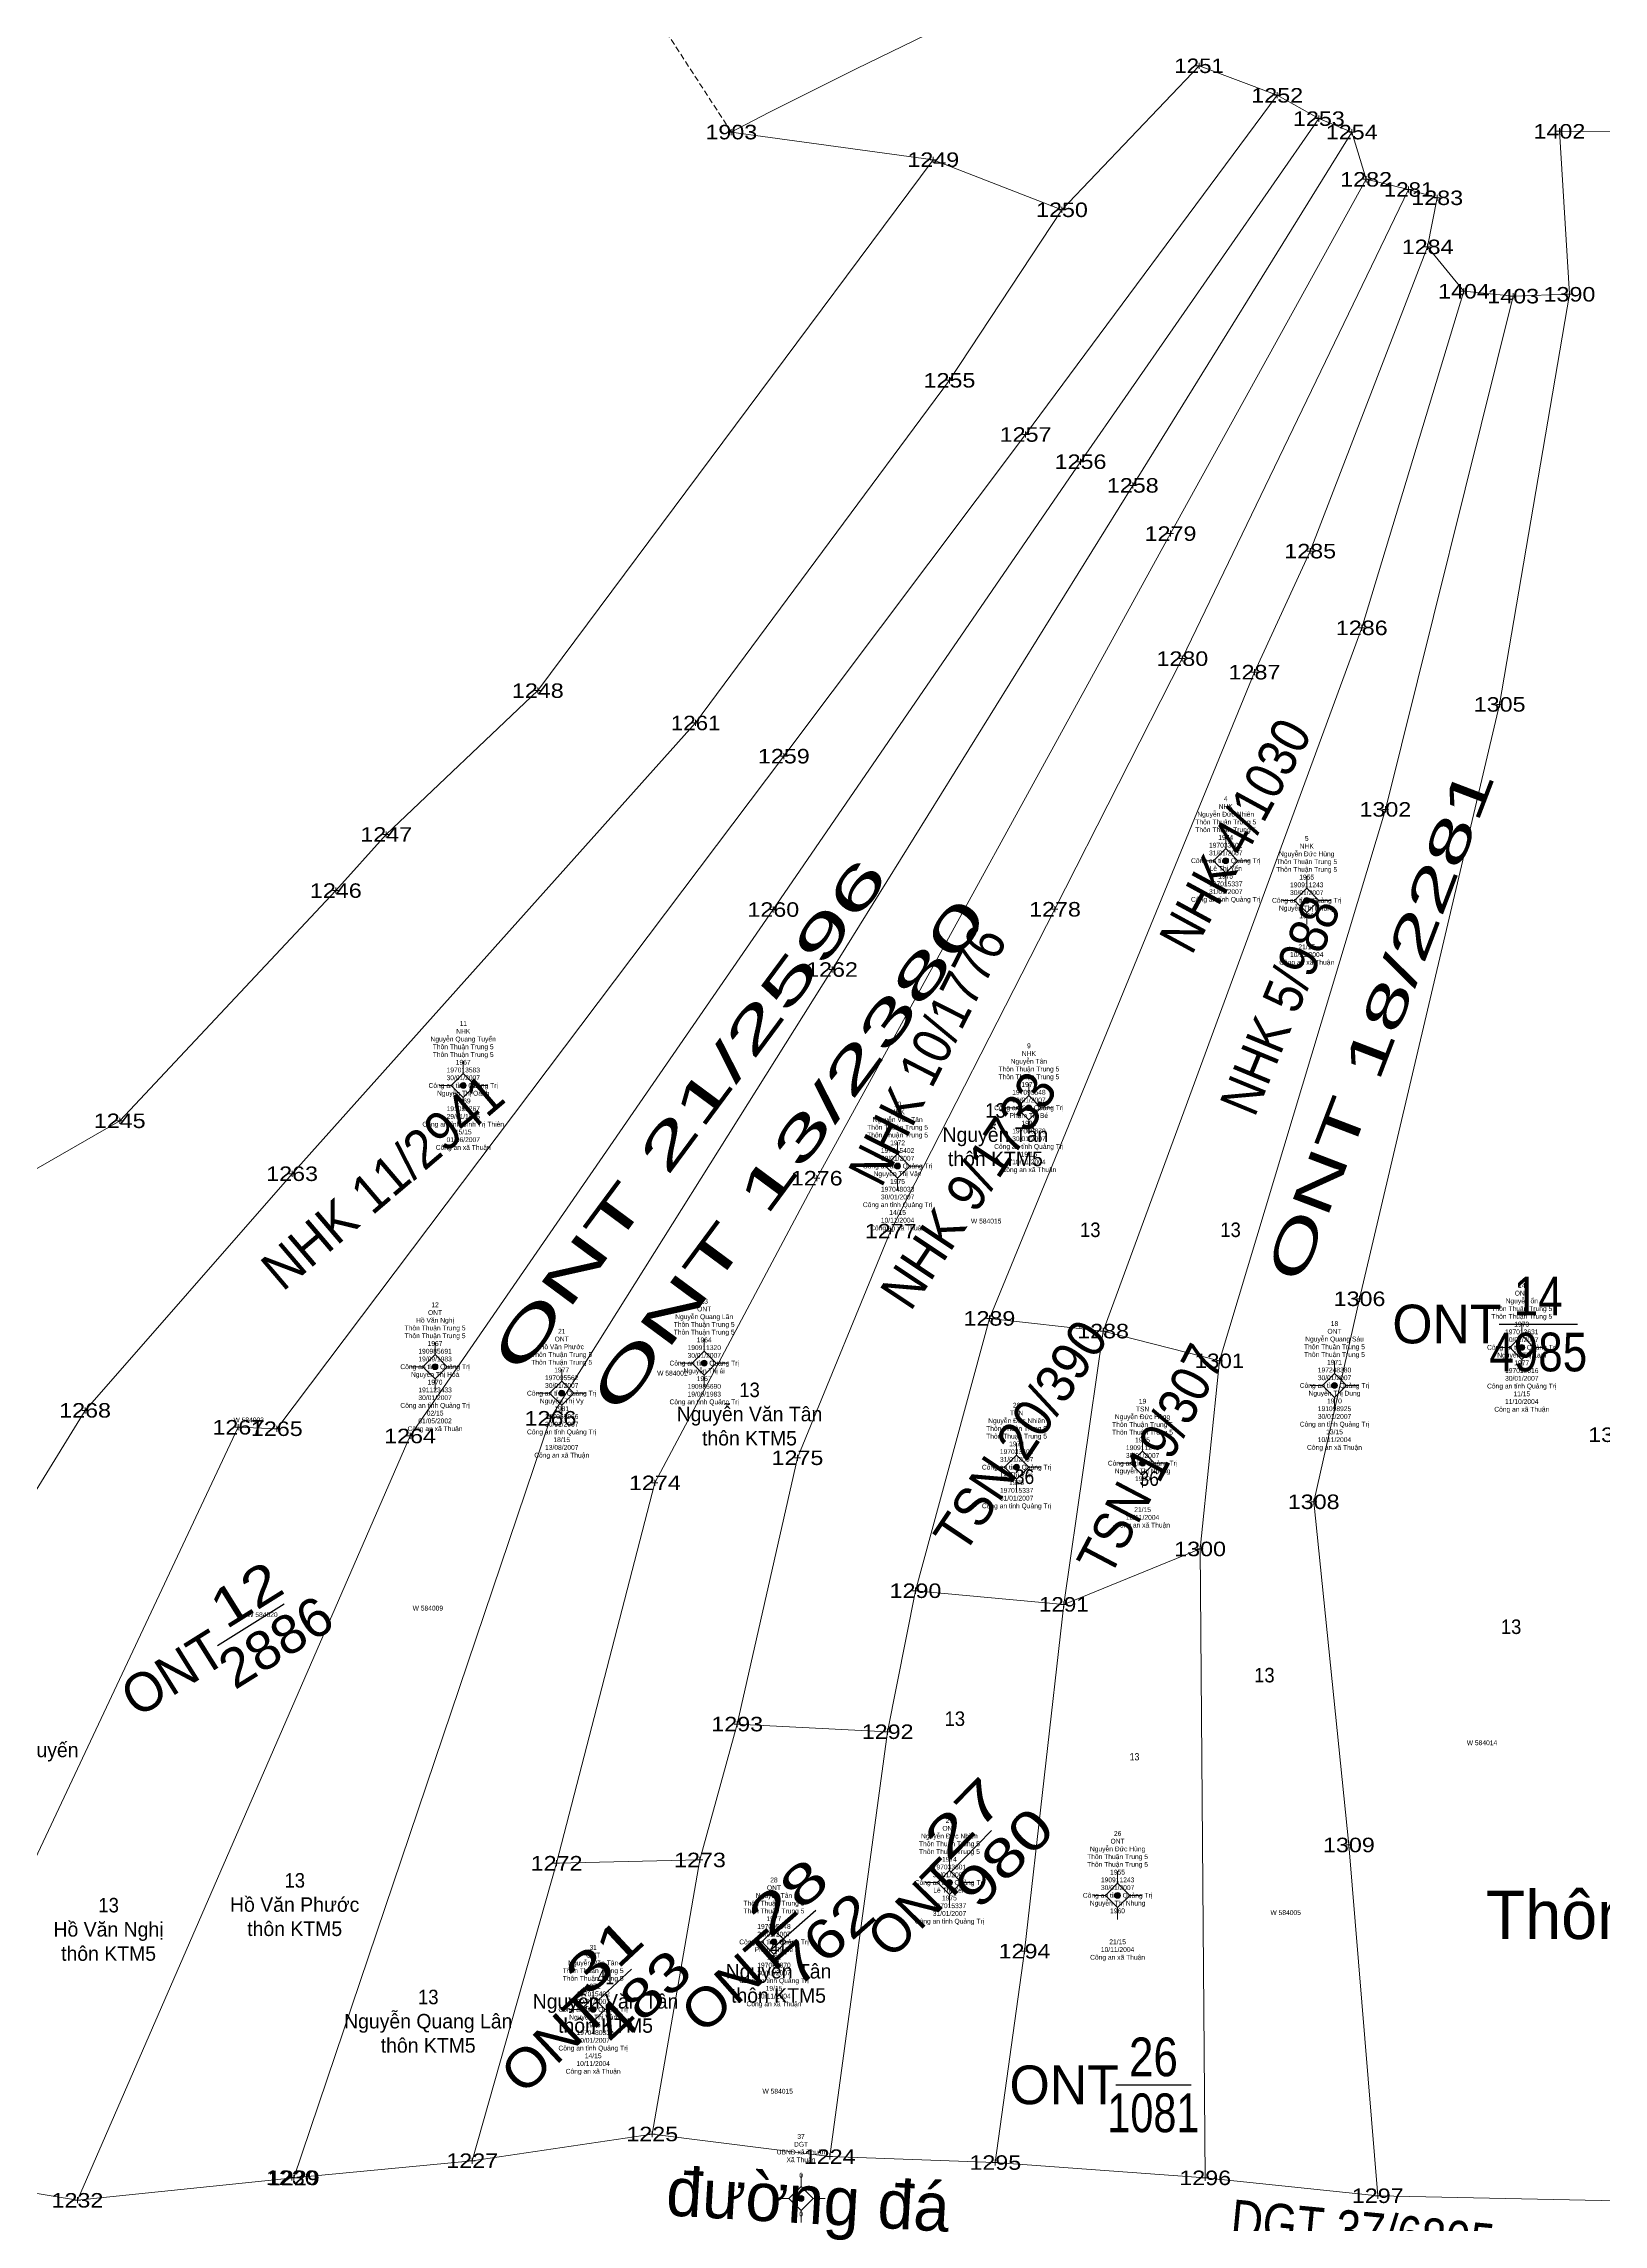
# Model space of a CAD drawing. Header units: metres. Extents: x 543779 to 545237, y 1828538 to 1830293.
# Drawn here: x 544066 to 544227.3, y 1829225.1 to 1829450.4 of the extents above; entities that cross this region are included whole.
import ezdxf
from ezdxf.enums import TextEntityAlignment as Align

# ---------------------------------------------------------------- set-up
doc = ezdxf.new("R2010")
doc.units = ezdxf.units.M
doc.header["$LTSCALE"] = 0.2
doc.linetypes.add('MEDIUM_DASHED', pattern=[4.5, 3, -1.5])
for name, color, linetype, lineweight in [('10', 7, 'Continuous', 13), ('11', 7, 'Continuous', 13), ('13', 7, 'Continuous', 25), ('23', 7, 'Continuous', 13), ('25', 7, 'MEDIUM_DASHED', 13), ('32', 7, 'Continuous', 13), ('4', 7, 'Continuous', 13)]:
    doc.layers.add(name, color=color, linetype=linetype, lineweight=lineweight)
for name, color, linetype in [('15', 7, 'Continuous'), ('16', 7, 'Continuous'), ('28', 7, 'Continuous'), ('48', 7, 'Continuous'), ('5', 7, 'Continuous'), ('54', 7, 'Continuous')]:
    doc.layers.add(name, color=color, linetype=linetype)

msp = doc.modelspace()

# ---------------------------------------------------------------- hatches: boundary and pattern name
at = {"layer": '11'}
for points in [[(544188.5295, 1829366.01, 1), (544187.9295, 1829366.01, 1)], [(544196.8995, 1829361.91, 1), (544196.2995, 1829361.91, 1)], [(544109.7095, 1829342.78, 1), (544109.1095, 1829342.78, 1)], [(544168.1795, 1829340.48, 1), (544167.5795, 1829340.48, 1)], [(544154.6095, 1829334.46, 1), (544154.0095, 1829334.46, 1)], [(544219.1295, 1829315.72, 1), (544218.5295, 1829315.72, 1)], [(544106.7995, 1829313.72, 1), (544106.1995, 1829313.72, 1)], [(544134.6195, 1829314.09, 1), (544134.0195, 1829314.09, 1)], [(544119.8895, 1829310.98, 1), (544119.2895, 1829310.98, 1)], [(544199.7695, 1829311.78, 1), (544199.1695, 1829311.78, 1)], [(544179.9295, 1829303.75, 1), (544179.3295, 1829303.75, 1)], [(544166.9095, 1829303.34, 1), (544166.3095, 1829303.34, 1)], [(544159.9695, 1829260.42, 1), (544159.3695, 1829260.42, 1)], [(544177.3495, 1829259.09, 1), (544176.7495, 1829259.09, 1)], [(544141.8295, 1829254.28, 1), (544141.2295, 1829254.28, 1)], [(544123.1395, 1829247.31, 1), (544122.5395, 1829247.31, 1)], [(544144.6295, 1829227.77, 1), (544144.0295, 1829227.77, 1)]]:
    msp.add_hatch(color=256, dxfattribs=at).paths.add_polyline_path(points)

# ---------------------------------------------------------------- linework, layer by layer
at = {"layer": '10'}
for p, q in [((544158, 1829438.45), (544171.3, 1829433.27)), ((544175.55, 1829317.4), (544171.49, 1829289.16)), ((544186.11, 1829229.9), (544185.58, 1829294.89)), ((544137.73, 1829276.79), (544133.88, 1829262.75)), ((544137.73, 1829276.79), (544153.28, 1829276)), ((544119.06, 1829262.41), (544110.34, 1829231.67)), ((544119.06, 1829262.41), (544133.88, 1829262.75)), ((544128.95, 1829234.43), (544133.88, 1829262.75)), ((544164.41, 1829231.48), (544186.11, 1829229.9)), ((544186.11, 1829229.9), (544203.94, 1829228.05)), ((544203.94, 1829228.05), (544235.06, 1829227.4))]:
    msp.add_line(p, q, dxfattribs=at)
for points in [[(544232.03, 1829485.29), (544231.95, 1829485.4), (544231.83, 1829485.46), (544231.58, 1829485.47), (544230.99, 1829485.28), (544207.92, 1829476.31), (544190.09, 1829468.9), (544177.91, 1829462.75), (544162.15, 1829453.72), (544150.03, 1829447.85), (544140.99, 1829443.33), (544137.12, 1829441.3)], [(544171.3, 1829433.27), (544185.47, 1829448.15), (544193.55, 1829445.1), (544197.86, 1829442.69), (544201.25, 1829441.3), (544202.74, 1829436.42), (544207.13, 1829435.37)], [(544193.55, 1829445.1), (544167.54, 1829410.05), (544142.55, 1829376.81), (544090.14, 1829307.31), (544086.16, 1829307.46), (544062.45, 1829257.08)], [(544197.86, 1829442.69), (544173.22, 1829407.24), (544141.46, 1829360.96), (544103.91, 1829306.56), (544069.53, 1829227.58)], [(544201.25, 1829441.3), (544178.62, 1829404.79), (544147.53, 1829354.76), (544118.43, 1829308.39), (544091.89, 1829229.89)], [(544137.12, 1829441.3), (544141.13, 1829440.75), (544158, 1829438.45)], [(544223.76, 1829424.54), (544222.72, 1829441.38), (544236.57, 1829441.32)], [(543908.12, 1829258.41), (543923.27, 1829291.18), (543931.29, 1829288.3), (543944.22, 1829290.82), (543965.51, 1829299.94), (543994.95, 1829305.31), (544016.59, 1829309.89), (544029.51, 1829309.45), (544048.57, 1829321.41), (544058.13, 1829330.08), (544073.9, 1829339.13), (544096.24, 1829362.92), (544101.45, 1829368.72), (544117.12, 1829383.58), (544158, 1829438.45)], [(544202.74, 1829436.42), (544182.52, 1829399.81), (544145.95, 1829333.2), (544129.22, 1829301.72), (544119.06, 1829262.41)], [(544207.13, 1829435.37), (544183.74, 1829386.89), (544170.58, 1829360.99), (544153.59, 1829327.73), (544143.96, 1829304.31), (544137.73, 1829276.79)], [(544207.13, 1829435.37), (544210.09, 1829434.51), (544209.1, 1829429.44), (544212.85, 1829424.85)], [(544171.3, 1829433.27), (544159.67, 1829415.65), (544133.43, 1829380.24), (544091.72, 1829333.66), (544070.32, 1829309.21), (544044.41, 1829267.14)], [(544209.1, 1829429.44), (544196.96, 1829398), (544191.2, 1829385.49), (544163.8, 1829318.71)], [(544212.85, 1829424.85), (544202.29, 1829390.07), (544175.55, 1829317.4)], [(544217.94, 1829424.35), (544204.73, 1829371.31), (544187.57, 1829314.33)], [(544203.94, 1829228.05), (544200.96, 1829264.3), (544197.32, 1829299.76), (544202.06, 1829320.74), (544216.54, 1829382.16), (544223.76, 1829424.54)], [(544212.85, 1829424.85), (544217.94, 1829424.35), (544223.76, 1829424.54)], [(544156.16, 1829290.57), (544153.28, 1829276), (544147.29, 1829232.09)], [(544171.49, 1829289.16), (544167.43, 1829253.32), (544164.41, 1829231.48)], [(544050.02, 1829230.79), (544069.53, 1829227.58), (544091.89, 1829229.89), (544110.34, 1829231.67), (544128.95, 1829234.43)], [(544128.95, 1829234.43), (544147.29, 1829232.09), (544164.41, 1829231.48)]]:
    msp.add_lwpolyline(points, dxfattribs=at)
msp.add_lwpolyline([(544163.8, 1829318.71), (544156.16, 1829290.57), (544171.49, 1829289.16), (544185.58, 1829294.89), (544187.57, 1829314.33), (544175.55, 1829317.4)], close=True, dxfattribs=at)
at = {"layer": '11'}
for p, q in [((544188.23, 1829368.51), (544188.23, 1829367.26)), ((544186.98, 1829366.01), (544185.73, 1829366.01)), ((544190.73, 1829366.01), (544189.48, 1829366.01)), ((544188.23, 1829364.76), (544188.23, 1829363.51)), ((544196.6, 1829364.41), (544196.6, 1829363.16)), ((544195.35, 1829361.91), (544194.1, 1829361.91)), ((544196.6, 1829360.66), (544196.6, 1829359.41)), ((544199.1, 1829361.91), (544197.85, 1829361.91)), ((544109.41, 1829345.28), (544109.41, 1829344.03)), ((544108.16, 1829342.78), (544106.91, 1829342.78)), ((544111.91, 1829342.78), (544110.66, 1829342.78)), ((544167.88, 1829342.98), (544167.88, 1829341.73)), ((544109.41, 1829341.53), (544109.41, 1829340.28)), ((544166.63, 1829340.48), (544165.38, 1829340.48)), ((544170.38, 1829340.48), (544169.13, 1829340.48)), ((544167.88, 1829339.23), (544167.88, 1829337.98)), ((544154.31, 1829336.96), (544154.31, 1829335.71)), ((544153.06, 1829334.46), (544151.81, 1829334.46)), ((544156.81, 1829334.46), (544155.56, 1829334.46)), ((544154.31, 1829333.21), (544154.31, 1829331.96)), ((544218.83, 1829318.22), (544218.83, 1829316.97)), ((544106.5, 1829316.22), (544106.5, 1829314.97)), ((544134.32, 1829316.59), (544134.32, 1829315.34)), ((544217.58, 1829315.72), (544216.33, 1829315.72)), ((544221.33, 1829315.72), (544220.08, 1829315.72)), ((544105.25, 1829313.72), (544104, 1829313.72)), ((544109, 1829313.72), (544107.75, 1829313.72)), ((544119.59, 1829313.48), (544119.59, 1829312.23)), ((544133.07, 1829314.09), (544131.82, 1829314.09)), ((544136.82, 1829314.09), (544135.57, 1829314.09)), ((544199.47, 1829314.28), (544199.47, 1829313.03)), ((544218.83, 1829314.47), (544218.83, 1829313.22)), ((544106.5, 1829312.47), (544106.5, 1829311.22)), ((544118.34, 1829310.98), (544117.09, 1829310.98)), ((544122.09, 1829310.98), (544120.84, 1829310.98)), ((544134.32, 1829312.84), (544134.32, 1829311.59)), ((544198.22, 1829311.78), (544196.97, 1829311.78)), ((544201.97, 1829311.78), (544200.72, 1829311.78)), ((544119.59, 1829309.73), (544119.59, 1829308.48)), ((544199.47, 1829310.53), (544199.47, 1829309.28)), ((544179.63, 1829306.25), (544179.63, 1829305)), ((544166.61, 1829305.84), (544166.61, 1829304.59)), ((544165.36, 1829303.34), (544164.11, 1829303.34)), ((544166.61, 1829302.09), (544166.61, 1829300.84)), ((544169.11, 1829303.34), (544167.86, 1829303.34)), ((544178.38, 1829303.75), (544177.13, 1829303.75)), ((544179.63, 1829302.5), (544179.63, 1829301.25)), ((544182.13, 1829303.75), (544180.88, 1829303.75)), ((544159.67, 1829262.92), (544159.67, 1829261.67)), ((544177.05, 1829261.59), (544177.05, 1829260.34)), ((544158.42, 1829260.42), (544157.17, 1829260.42)), ((544159.67, 1829259.17), (544159.67, 1829257.92)), ((544162.17, 1829260.42), (544160.92, 1829260.42)), ((544175.8, 1829259.09), (544174.55, 1829259.09)), ((544179.55, 1829259.09), (544178.3, 1829259.09)), ((544141.53, 1829256.78), (544141.53, 1829255.53)), ((544177.05, 1829257.84), (544177.05, 1829256.59)), ((544140.28, 1829254.28), (544139.03, 1829254.28)), ((544141.53, 1829253.03), (544141.53, 1829251.78)), ((544144.03, 1829254.28), (544142.78, 1829254.28)), ((544122.84, 1829249.81), (544122.84, 1829248.56)), ((544121.59, 1829247.31), (544120.34, 1829247.31)), ((544122.84, 1829246.06), (544122.84, 1829244.81)), ((544125.34, 1829247.31), (544124.09, 1829247.31)), ((544144.33, 1829230.27), (544144.33, 1829229.02)), ((544143.08, 1829227.77), (544141.83, 1829227.77)), ((544146.83, 1829227.77), (544145.58, 1829227.77)), ((544144.33, 1829226.52), (544144.33, 1829225.27))]:
    msp.add_line(p, q, dxfattribs=at)
for points in [[(544188.23, 1829367.26), (544186.98, 1829366.01), (544188.23, 1829364.76), (544189.48, 1829366.01)], [(544196.6, 1829363.16), (544195.35, 1829361.91), (544196.6, 1829360.66), (544197.85, 1829361.91)], [(544109.41, 1829344.03), (544108.16, 1829342.78), (544109.41, 1829341.53), (544110.66, 1829342.78)], [(544167.88, 1829341.73), (544166.63, 1829340.48), (544167.88, 1829339.23), (544169.13, 1829340.48)], [(544154.31, 1829335.71), (544153.06, 1829334.46), (544154.31, 1829333.21), (544155.56, 1829334.46)], [(544134.32, 1829315.34), (544133.07, 1829314.09), (544134.32, 1829312.84), (544135.57, 1829314.09)], [(544218.83, 1829316.97), (544217.58, 1829315.72), (544218.83, 1829314.47), (544220.08, 1829315.72)], [(544106.5, 1829314.97), (544105.25, 1829313.72), (544106.5, 1829312.47), (544107.75, 1829313.72)], [(544199.47, 1829313.03), (544198.22, 1829311.78), (544199.47, 1829310.53), (544200.72, 1829311.78)], [(544119.59, 1829312.23), (544118.34, 1829310.98), (544119.59, 1829309.73), (544120.84, 1829310.98)], [(544166.61, 1829304.59), (544165.36, 1829303.34), (544166.61, 1829302.09), (544167.86, 1829303.34)], [(544179.63, 1829305), (544178.38, 1829303.75), (544179.63, 1829302.5), (544180.88, 1829303.75)], [(544159.67, 1829261.67), (544158.42, 1829260.42), (544159.67, 1829259.17), (544160.92, 1829260.42)], [(544177.05, 1829260.34), (544175.8, 1829259.09), (544177.05, 1829257.84), (544178.3, 1829259.09)], [(544141.53, 1829255.53), (544140.28, 1829254.28), (544141.53, 1829253.03), (544142.78, 1829254.28)], [(544122.84, 1829248.56), (544121.59, 1829247.31), (544122.84, 1829246.06), (544124.09, 1829247.31)], [(544144.33, 1829229.02), (544143.08, 1829227.77), (544144.33, 1829226.52), (544145.58, 1829227.77)]]:
    msp.add_lwpolyline(points, close=True, dxfattribs=at)
for centre in [(544188.2295, 1829366.01), (544196.5995, 1829361.91), (544109.4095, 1829342.78), (544167.8795, 1829340.48), (544154.3095, 1829334.46), (544218.8295, 1829315.72), (544106.4995, 1829313.72), (544134.3195, 1829314.09), (544119.5895, 1829310.98), (544199.4695, 1829311.78), (544179.6295, 1829303.75), (544166.6095, 1829303.34), (544159.6695, 1829260.42), (544177.0495, 1829259.09), (544141.5295, 1829254.28), (544122.8395, 1829247.31), (544144.3295, 1829227.77)]:
    msp.add_circle(centre, 0.3, dxfattribs=at)
at = {"layer": '13'}
for p, q in [((544216.48, 1829318.13), (544224.6, 1829318.13)), ((544084, 1829284.91), (544090.9, 1829289.22)), ((544159.77, 1829261.45), (544164.02, 1829265.79)), ((544141.31, 1829253.56), (544145.87, 1829257.57)), ((544122.36, 1829247.34), (544126.8, 1829251.48)), ((544176.86, 1829239.51), (544184.64, 1829239.51))]:
    msp.add_line(p, q, dxfattribs=at)
at = {"layer": '23'}
msp.add_line((544203.94, 1829228.05), (544235.06, 1829227.4), dxfattribs=at)
for points in [[(544050.02, 1829230.79), (544069.53, 1829227.58), (544091.89, 1829229.89), (544110.34, 1829231.67), (544128.95, 1829234.43)], [(544128.95, 1829234.43), (544147.29, 1829232.09), (544164.41, 1829231.48)], [(544164.41, 1829231.48), (544186.11, 1829229.9), (544203.94, 1829228.05)]]:
    msp.add_lwpolyline(points, dxfattribs=at)
at = {"layer": '25'}
msp.add_line((544137.12, 1829441.3), (544123.49, 1829462.27), dxfattribs=at)
at = {"layer": '32'}
msp.add_lwpolyline([(544232.03, 1829485.29), (544231.95, 1829485.4), (544231.83, 1829485.46), (544231.58, 1829485.47), (544230.99, 1829485.28), (544207.92, 1829476.31), (544190.09, 1829468.9), (544177.91, 1829462.75), (544162.15, 1829453.72), (544150.03, 1829447.85), (544140.99, 1829443.33), (544137.12, 1829441.3)], dxfattribs=at)
at = {"layer": '4'}
for p, q in [((544185.47, 1829447.84), (544185.47, 1829448.47)), ((544185.79, 1829448.15), (544185.16, 1829448.15)), ((544193.86, 1829445.1), (544193.24, 1829445.1)), ((544193.55, 1829444.79), (544193.55, 1829445.41)), ((544137.12, 1829440.98), (544137.12, 1829441.61)), ((544198.17, 1829442.69), (544197.55, 1829442.69)), ((544197.86, 1829442.37), (544197.86, 1829443)), ((544201.25, 1829440.98), (544201.25, 1829441.61)), ((544222.72, 1829441.07), (544222.72, 1829441.69)), ((544137.43, 1829441.3), (544136.81, 1829441.3)), ((544201.57, 1829441.3), (544200.94, 1829441.3)), ((544223.04, 1829441.38), (544222.41, 1829441.38)), ((544158.31, 1829438.45), (544157.68, 1829438.45)), ((544158, 1829438.13), (544158, 1829438.76)), ((544203.05, 1829436.42), (544202.43, 1829436.42)), ((544202.74, 1829436.1), (544202.74, 1829436.73)), ((544207.44, 1829435.37), (544206.82, 1829435.37)), ((544207.13, 1829435.06), (544207.13, 1829435.69)), ((544210.09, 1829434.2), (544210.09, 1829434.82)), ((544171.61, 1829433.27), (544170.99, 1829433.27)), ((544171.3, 1829432.96), (544171.3, 1829433.59)), ((544210.4, 1829434.51), (544209.78, 1829434.51)), ((544209.41, 1829429.44), (544208.79, 1829429.44)), ((544209.1, 1829429.13), (544209.1, 1829429.75)), ((544213.16, 1829424.85), (544212.54, 1829424.85)), ((544212.85, 1829424.54), (544212.85, 1829425.17)), ((544218.25, 1829424.35), (544217.62, 1829424.35)), ((544217.94, 1829424.03), (544217.94, 1829424.66)), ((544224.07, 1829424.54), (544223.44, 1829424.54)), ((544223.76, 1829424.23), (544223.76, 1829424.86)), ((544159.99, 1829415.65), (544159.36, 1829415.65)), ((544159.67, 1829415.33), (544159.67, 1829415.96)), ((544167.85, 1829410.05), (544167.23, 1829410.05)), ((544167.54, 1829409.74), (544167.54, 1829410.36)), ((544173.53, 1829407.24), (544172.91, 1829407.24)), ((544173.22, 1829406.93), (544173.22, 1829407.55)), ((544178.93, 1829404.79), (544178.3, 1829404.79)), ((544178.62, 1829404.48), (544178.62, 1829405.1)), ((544182.83, 1829399.81), (544182.2, 1829399.81)), ((544182.52, 1829399.5), (544182.52, 1829400.12)), ((544197.28, 1829398), (544196.65, 1829398)), ((544196.96, 1829397.69), (544196.96, 1829398.32)), ((544202.61, 1829390.07), (544201.98, 1829390.07)), ((544202.29, 1829389.75), (544202.29, 1829390.38)), ((544184.06, 1829386.89), (544183.43, 1829386.89)), ((544183.74, 1829386.58), (544183.74, 1829387.21)), ((544191.51, 1829385.49), (544190.88, 1829385.49)), ((544191.2, 1829385.18), (544191.2, 1829385.8)), ((544117.43, 1829383.58), (544116.81, 1829383.58)), ((544117.12, 1829383.27), (544117.12, 1829383.89)), ((544133.43, 1829379.93), (544133.43, 1829380.55)), ((544216.85, 1829382.16), (544216.23, 1829382.16)), ((544216.54, 1829381.85), (544216.54, 1829382.47)), ((544133.74, 1829380.24), (544133.12, 1829380.24)), ((544142.87, 1829376.81), (544142.24, 1829376.81)), ((544142.55, 1829376.49), (544142.55, 1829377.12)), ((544204.73, 1829371), (544204.73, 1829371.63)), ((544205.04, 1829371.31), (544204.42, 1829371.31)), ((544101.76, 1829368.72), (544101.13, 1829368.72)), ((544101.45, 1829368.4), (544101.45, 1829369.03)), ((544096.55, 1829362.92), (544095.93, 1829362.92)), ((544096.24, 1829362.61), (544096.24, 1829363.23)), ((544141.77, 1829360.96), (544141.14, 1829360.96)), ((544141.46, 1829360.65), (544141.46, 1829361.28)), ((544170.89, 1829360.99), (544170.27, 1829360.99)), ((544170.58, 1829360.68), (544170.58, 1829361.31)), ((544147.84, 1829354.76), (544147.22, 1829354.76)), ((544147.53, 1829354.45), (544147.53, 1829355.07)), ((544074.21, 1829339.13), (544073.59, 1829339.13)), ((544073.9, 1829338.82), (544073.9, 1829339.44)), ((544092.03, 1829333.66), (544091.4, 1829333.66)), ((544091.72, 1829333.35), (544091.72, 1829333.97)), ((544145.95, 1829332.89), (544145.95, 1829333.51)), ((544146.26, 1829333.2), (544145.64, 1829333.2)), ((544153.9, 1829327.73), (544153.28, 1829327.73)), ((544153.59, 1829327.41), (544153.59, 1829328.04)), ((544202.37, 1829320.74), (544201.75, 1829320.74)), ((544202.06, 1829320.43), (544202.06, 1829321.06)), ((544164.12, 1829318.71), (544163.49, 1829318.71)), ((544163.8, 1829318.4), (544163.8, 1829319.02)), ((544175.55, 1829317.09), (544175.55, 1829317.72)), ((544175.86, 1829317.4), (544175.24, 1829317.4)), ((544187.88, 1829314.33), (544187.26, 1829314.33)), ((544187.57, 1829314.02), (544187.57, 1829314.64)), ((544070.64, 1829309.21), (544070.01, 1829309.21)), ((544070.32, 1829308.9), (544070.32, 1829309.52)), ((544118.43, 1829308.07), (544118.43, 1829308.7)), ((544086.47, 1829307.46), (544085.85, 1829307.46)), ((544086.16, 1829307.15), (544086.16, 1829307.77)), ((544090.45, 1829307.31), (544089.83, 1829307.31)), ((544090.14, 1829307), (544090.14, 1829307.62)), ((544104.22, 1829306.56), (544103.59, 1829306.56)), ((544103.91, 1829306.25), (544103.91, 1829306.88)), ((544118.74, 1829308.39), (544118.12, 1829308.39)), ((544144.27, 1829304.31), (544143.65, 1829304.31)), ((544143.96, 1829304), (544143.96, 1829304.63)), ((544129.53, 1829301.72), (544128.91, 1829301.72)), ((544129.22, 1829301.41), (544129.22, 1829302.03)), ((544197.63, 1829299.76), (544197.01, 1829299.76)), ((544197.32, 1829299.45), (544197.32, 1829300.07)), ((544185.58, 1829294.58), (544185.58, 1829295.2)), ((544185.9, 1829294.89), (544185.27, 1829294.89)), ((544156.47, 1829290.57), (544155.85, 1829290.57)), ((544156.16, 1829290.26), (544156.16, 1829290.89)), ((544171.81, 1829289.16), (544171.18, 1829289.16)), ((544171.49, 1829288.85), (544171.49, 1829289.47)), ((544137.73, 1829276.48), (544137.73, 1829277.1)), ((544138.04, 1829276.79), (544137.42, 1829276.79)), ((544153.59, 1829276), (544152.96, 1829276)), ((544153.28, 1829275.68), (544153.28, 1829276.31)), ((544201.27, 1829264.3), (544200.65, 1829264.3)), ((544200.96, 1829263.98), (544200.96, 1829264.61)), ((544119.37, 1829262.41), (544118.75, 1829262.41)), ((544119.06, 1829262.1), (544119.06, 1829262.72)), ((544134.19, 1829262.75), (544133.57, 1829262.75)), ((544133.88, 1829262.44), (544133.88, 1829263.06)), ((544167.74, 1829253.32), (544167.11, 1829253.32)), ((544167.43, 1829253.01), (544167.43, 1829253.63)), ((544129.26, 1829234.43), (544128.64, 1829234.43)), ((544128.95, 1829234.12), (544128.95, 1829234.74)), ((544110.34, 1829231.36), (544110.34, 1829231.98)), ((544147.61, 1829232.09), (544146.98, 1829232.09)), ((544147.29, 1829231.78), (544147.29, 1829232.4)), ((544092.01, 1829229.92), (544091.39, 1829229.92)), ((544092.2, 1829229.89), (544091.58, 1829229.89)), ((544091.7, 1829229.61), (544091.7, 1829230.23)), ((544091.89, 1829229.58), (544091.89, 1829230.2)), ((544110.65, 1829231.67), (544110.03, 1829231.67)), ((544164.72, 1829231.48), (544164.1, 1829231.48)), ((544164.41, 1829231.17), (544164.41, 1829231.8)), ((544186.42, 1829229.9), (544185.79, 1829229.9)), ((544186.11, 1829229.59), (544186.11, 1829230.21)), ((544069.84, 1829227.58), (544069.22, 1829227.58)), ((544069.53, 1829227.27), (544069.53, 1829227.89)), ((544204.26, 1829228.05), (544203.63, 1829228.05)), ((544203.94, 1829227.74), (544203.94, 1829228.36))]:
    msp.add_line(p, q, dxfattribs=at)

# ---------------------------------------------------------------- texts
at = {"layer": '13'}
for s, rotation, width, p in [('NHK 4/1030', 61.464, 0.9, (544190.9698, 1829367.6646)), ('ONT 18/2281', 69.104, 1.75, (544206.07, 1829348.3766)), ('ONT 21/2596', 53.457, 2, (544134.3996, 1829338.5491)), ('ONT 13/2380', 53.494, 2, (544144.6222, 1829334.3902)), ('NHK 5/988', 67.61, 0.9, (544195.6974, 1829350.2782)), ('NHK 10/1776', 63.082, 0.9, (544159.1784, 1829344.9946)), ('NHK 11/2941', 40.416, 0.95, (544102.3633, 1829331.3012)), ('NHK 9/1733', 56.339, 0.95, (544163.306, 1829330.8564)), ('TSN 20/390', 56.203, 0.95, (544168.6884, 1829305.4475)), ('TSN 19/307', 62.256, 0.9, (544182.2182, 1829303.209)), ('12', 31.99, 1.25, (544088.0354, 1829288.4822)), ('2886', 31.99, 1.05, (544091.0954, 1829283.5777)), ('27', 45.598, 1.5, (544162.6339, 1829265.6506)), ('980', 45.598, 1.3, (544166.7557, 1829261.6006)), ('28', 41.365, 1.45, (544144.3183, 1829257.3938)), ('762', 41.365, 1.25, (544148.1383, 1829253.0603)), ('31', 42.988, 1.4, (544125.3313, 1829251.3329)), ('483', 42.988, 1.25, (544129.2713, 1829247.1002)), ('DGT 37/6805', 354.557, 0.85, (544202.2003, 1829222.4071))]:
    msp.add_text(s, height=4, rotation=rotation, dxfattribs=dict(at, width=width)).set_placement(p, align=Align.CENTER)
for s, width, p in [('14', 0.85, (544220.53, 1829319.02)), ('4985', 0.85, (544220.535, 1829313.24)), ('26', 0.85, (544180.755, 1829240.4)), ('1081', 0.8, (544180.75, 1829234.62))]:
    msp.add_text(s, height=4, dxfattribs=dict(at, width=width)).set_placement(p, align=Align.CENTER)
for p in [(544216.7394, 1829316.13), (544177.1694, 1829237.51)]:
    msp.add_text('ONT', height=4, dxfattribs=at).set_placement(p, align=Align.RIGHT)
for rotation, p in [(31.99, (544085.2726, 1829283.3443)), (45.598, (544161.5641, 1829260.43))]:
    msp.add_text('ONT', height=4, rotation=rotation, dxfattribs=at).set_placement(p, align=Align.RIGHT)
at = {"layer": '13', "width": 1.1}
for rotation, p in [(41.365, (544144.7066, 1829253.8861)), (42.988, (544125.8926, 1829247.9))]:
    msp.add_text('ONT ', height=4, rotation=rotation, dxfattribs=at).set_placement(p, align=Align.RIGHT)
at = {"layer": '15'}
for s, height, width, p in [('13', 1.5, 0.95, (544164.425, 1829339.45)), ('13', 1.5, 0.95, (544174.225, 1829327.12)), ('13', 1.5, 0.95, (544188.725, 1829327.12)), ('13', 1.5, 0.95, (544139.005, 1829310.58)), ('36', 1.5, 0.9, (544167.43, 1829301.6)), ('36', 1.5, 0.9, (544180.32, 1829301.41)), ('13', 1.5, 0.95, (544217.725, 1829286.1)), ('13', 1.5, 0.95, (544192.225, 1829281.1)), ('13', 1.5, 0.95, (544160.225, 1829276.6)), ('13', 0.75, 0.9, (544178.8, 1829273.04)), ('13', 1.5, 0.95, (544091.995, 1829259.89)), ('13', 1.5, 0.95, (544072.755, 1829257.33)), ('41', 1.5, 0.8, (544142, 1829253)), ('41', 1.5, 0.8, (544124.12, 1829249.89)), ('13', 1.5, 0.95, (544105.795, 1829247.84))]:
    msp.add_text(s, height=height, dxfattribs=dict(at, width=width)).set_placement(p, align=Align.CENTER)
for s, p in [('Nguyễn Tân', (544164.42, 1829336.95)), ('thôn KTM5', (544164.42, 1829334.45)), ('Nguyễn Văn Tân', (544139, 1829308.08)), ('thôn KTM5', (544139, 1829305.58)), ('Nguyễn Quang Tuyến', (544059.83, 1829273.37)), ('Hồ Văn Phước', (544091.99, 1829257.39)), ('Hồ Văn Nghị', (544072.745, 1829254.83)), ('thôn KTM5', (544091.99, 1829254.89)), ('thôn KTM5', (544072.75, 1829252.33)), ('Nguyễn Tân', (544142, 1829250.5)), ('Nguyễn Văn Tân', (544124.12, 1829247.39)), ('thôn KTM5', (544142, 1829248)), ('Nguyễn Quang Lân', (544105.795, 1829245.34)), ('thôn KTM5', (544124.12, 1829244.89)), ('thôn KTM5', (544105.79, 1829242.84))]:
    msp.add_text(s, height=1.5, dxfattribs=at).set_placement(p, align=Align.CENTER)
at = {"layer": '16'}
for s, p in [('W 584015', (544163.465, 1829328.52)), ('W 584003', (544087.235, 1829307.97)), ('W 584020', (544088.655, 1829287.85)), ('W 584009', (544105.755, 1829288.52)), ('W 584005', (544194.425, 1829257.06)), ('W 584015', (544141.915, 1829238.6))]:
    msp.add_text(s, height=0.5, dxfattribs=at).set_placement(p, align=Align.CENTER)
at = {"layer": '16', "width": 0.95}
for s, p in [('W 584001', (544131.03, 1829312.8)), ('W 584014', (544214.72, 1829274.61))]:
    msp.add_text(s, height=0.5, dxfattribs=at).set_placement(p, align=Align.CENTER)
at = {"layer": '28'}
msp.add_text('đường đá', height=5, rotation=356.654, dxfattribs=at).set_placement((544144.9191, 1829225.1774), align=Align.CENTER)
at = {"layer": '48'}
msp.add_text('Thôn  Thuận Trung 5', height=5, dxfattribs=at).set_placement((544246.51, 1829254.58), align=Align.CENTER)
at = {"layer": '5'}
for s, width, p in [('1251', 1.15, (544185.475, 1829447.4)), ('1252', 1.2, (544193.55, 1829444.35)), ('1903', 1.2, (544137.12, 1829440.55)), ('1253', 1.2, (544197.86, 1829441.94)), ('1254', 1.2, (544201.25, 1829440.55)), ('1402', 1.2, (544222.72, 1829440.63)), ('1249', 1.2, (544158, 1829437.7)), ('1282', 1.2, (544202.74, 1829435.67)), ('1281', 1.15, (544207.135, 1829434.62)), ('1283', 1.2, (544210.09, 1829433.76)), ('1250', 1.2, (544171.3, 1829432.52)), ('1284', 1.2, (544209.1, 1829428.69)), ('1404', 1.2, (544212.85, 1829424.1)), ('1403', 1.2, (544217.94, 1829423.6)), ('1390', 1.2, (544223.76, 1829423.79)), ('1255', 1.2, (544159.67, 1829414.9)), ('1257', 1.2, (544167.54, 1829409.3)), ('1256', 1.2, (544173.22, 1829406.49)), ('1258', 1.2, (544178.62, 1829404.04)), ('1279', 1.2, (544182.52, 1829399.06)), ('1285', 1.2, (544196.96, 1829397.25)), ('1286', 1.2, (544202.29, 1829389.32)), ('1280', 1.2, (544183.74, 1829386.14)), ('1287', 1.2, (544191.2, 1829384.74)), ('1248', 1.2, (544117.12, 1829382.83)), ('1305', 1.2, (544216.54, 1829381.41)), ('1261', 1.15, (544133.435, 1829379.49)), ('1259', 1.2, (544142.55, 1829376.06)), ('1302', 1.2, (544204.73, 1829370.56)), ('1247', 1.2, (544101.45, 1829367.97)), ('1246', 1.2, (544096.24, 1829362.17)), ('1260', 1.2, (544141.46, 1829360.21)), ('1278', 1.2, (544170.58, 1829360.24)), ('1262', 1.2, (544147.53, 1829354.01)), ('1245', 1.2, (544073.9, 1829338.38)), ('1263', 1.2, (544091.72, 1829332.91)), ('1276', 1.2, (544145.95, 1829332.45)), ('1277', 1.2, (544153.59, 1829326.98)), ('1306', 1.2, (544202.06, 1829319.99)), ('1289', 1.2, (544163.8, 1829317.96)), ('1288', 1.2, (544175.55, 1829316.65)), ('1301', 1.15, (544187.575, 1829313.58)), ('1268', 1.2, (544070.32, 1829308.46)), ('1266', 1.2, (544118.43, 1829307.64)), ('1267', 1.2, (544086.16, 1829306.71)), ('1265', 1.2, (544090.14, 1829306.56)), ('1264', 1.2, (544103.91, 1829305.81)), ('1307', 1.2, (544228.36, 1829305.94)), ('1275', 1.2, (544143.96, 1829303.56)), ('1274', 1.2, (544129.22, 1829300.97)), ('1308', 1.2, (544197.32, 1829299.01)), ('1300', 1.2, (544185.58, 1829294.14)), ('1290', 1.2, (544156.16, 1829289.82)), ('1291', 1.15, (544171.495, 1829288.41)), ('1293', 1.2, (544137.73, 1829276.04)), ('1292', 1.2, (544153.28, 1829275.25)), ('1273', 1.2, (544133.88, 1829262)), ('1309', 1.2, (544200.96, 1829263.55)), ('1272', 1.2, (544119.06, 1829261.66)), ('1294', 1.2, (544167.43, 1829252.57)), ('1225', 1.2, (544128.95, 1829233.68)), ('1227', 1.2, (544110.34, 1829230.92)), ('1224', 1.2, (544147.29, 1829231.34)), ('1295', 1.2, (544164.41, 1829230.73)), ('1230', 1.2, (544091.7, 1829229.17)), ('1229', 1.2, (544091.89, 1829229.14)), ('1296', 1.2, (544186.11, 1829229.15)), ('1232', 1.2, (544069.53, 1829226.83)), ('1297', 1.2, (544203.94, 1829227.3))]:
    msp.add_text(s, height=1.5, dxfattribs=dict(at, width=width)).set_placement(p, align=Align.CENTER)
at = {"layer": '54'}
for s, p in [('NHK', (544188.235, 1829371.36)), ('Thôn Thuận Trung 5', (544188.23, 1829369.76)), ('Thôn Thuận Trung 5', (544188.23, 1829368.96)), ('Nguyễn Đức Nhiên', (544188.23, 1829370.56)), ('31/01/2007', (544188.235, 1829366.56)), ('Nguyễn Đức Hùng', (544196.6, 1829366.46)), ('NHK', (544196.605, 1829367.26)), ('Công an tỉnh Quảng Trị', (544188.23, 1829365.76)), ('Lê Thị Yến', (544188.23, 1829364.96)), ('Thôn Thuận Trung 5', (544196.6, 1829365.66)), ('Thôn Thuận Trung 5', (544196.6, 1829364.86)), ('31/01/2007', (544188.235, 1829362.56)), ('197015337', (544188.235, 1829363.36)), ('30/01/2007', (544196.605, 1829362.46)), ('190911243', (544196.605, 1829363.26)), ('Công an tỉnh Quảng Trị', (544188.23, 1829361.76)), ('Công an tỉnh Quảng Trị', (544196.6, 1829361.66)), ('Nguyễn Thị Nhung', (544196.605, 1829360.86)), ('Công an xã Thuận', (544196.6, 1829355.26)), ('10/11/2004', (544196.6, 1829356.06)), ('Nguyễn Quang Tuyển', (544109.405, 1829347.33)), ('Thôn Thuận Trung 5', (544109.41, 1829346.53)), ('NHK', (544109.415, 1829348.13)), ('Thôn Thuận Trung 5', (544109.41, 1829345.73)), ('197013583', (544109.415, 1829344.13)), ('Thôn Thuận Trung 5', (544167.88, 1829344.23)), ('Nguyễn Tân', (544167.88, 1829345.03)), ('NHK', (544167.885, 1829345.83)), ('Công an tỉnh Quảng Trị', (544109.41, 1829342.53)), ('Nguyễn Thị Oanh', (544109.41, 1829341.73)), ('30/01/2007', (544109.415, 1829343.33)), ('Thôn Thuận Trung 5', (544167.88, 1829343.43)), ('197095548', (544167.885, 1829341.83)), ('191053267', (544109.415, 1829340.13)), ('NHK', (544154.315, 1829339.81)), ('Công an tỉnh Quảng Trị', (544167.88, 1829340.23)), ('30/01/2007', (544167.885, 1829341.03)), ('Công an tỉnh Bình Trị Thiên', (544109.41, 1829338.53)), ('29/01/1985', (544109.415, 1829339.33)), ('Thôn Thuận Trung 5', (544154.31, 1829338.21)), ('Thôn Thuận Trung 5', (544154.31, 1829337.41)), ('Nguyễn Văn Tân', (544154.31, 1829339.01)), ('Phạm Thị Bé', (544167.875, 1829339.43)), ('197069870', (544167.885, 1829337.83)), ('Công an xã Thuận', (544109.41, 1829336.13)), ('01/06/2007', (544109.415, 1829336.93)), ('30/01/2007', (544154.315, 1829335.01)), ('Công an tỉnh Quảng Trị', (544167.88, 1829336.23)), ('30/01/2007', (544167.885, 1829337.03)), ('Công an tỉnh Quảng Trị', (544154.31, 1829334.21)), ('Nguyễn Thị Vân', (544154.31, 1829333.41)), ('Công an xã Thuận', (544167.88, 1829333.83)), ('10/11/2004', (544167.88, 1829334.63)), ('30/01/2007', (544154.315, 1829331.01)), ('197048033', (544154.315, 1829331.81)), ('Công an tỉnh Quảng Trị', (544154.31, 1829330.21)), ('10/11/2004', (544154.31, 1829328.61)), ('Công an xã Thuận', (544154.31, 1829327.81)), ('ONT', (544134.32, 1829319.44)), ('Thôn Thuận Trung 5', (544218.83, 1829319.47)), ('ONT', (544218.83, 1829321.07)), ('Thôn Thuận Trung 5', (544106.5, 1829317.47)), ('Hồ Văn Nghị', (544106.495, 1829318.27)), ('ONT', (544106.5, 1829319.07)), ('Thôn Thuận Trung 5', (544134.32, 1829317.84)), ('Thôn Thuận Trung 5', (544134.32, 1829317.04)), ('Nguyễn Quang Lân', (544134.315, 1829318.64)), ('ONT', (544199.47, 1829317.13)), ('Thôn Thuận Trung 5', (544218.83, 1829318.67)), ('Thôn Thuận Trung 5', (544106.5, 1829316.67)), ('Thôn Thuận Trung 5', (544119.59, 1829314.73)), ('Hồ Văn Phước', (544119.595, 1829315.53)), ('ONT', (544119.59, 1829316.33)), ('190911320', (544134.325, 1829315.44)), ('Thôn Thuận Trung 5', (544199.47, 1829315.53)), ('Thôn Thuận Trung 5', (544199.47, 1829314.73)), ('Nguyễn Quang Sáu', (544199.475, 1829316.33)), ('Công an tỉnh Quảng Trị', (544218.83, 1829315.47)), ('Nguyễn Thị Lam', (544218.83, 1829314.67)), ('30/01/2007', (544218.835, 1829316.27)), ('Công an tỉnh Quảng Trị', (544106.5, 1829313.47)), ('Nguyễn Thị Hoà', (544106.505, 1829312.67)), ('19/09/1983', (544106.505, 1829314.27)), ('Thôn Thuận Trung 5', (544119.59, 1829313.93)), ('Công an tỉnh Quảng Trị', (544134.32, 1829313.84)), ('Nguyễn Thị ái', (544134.32, 1829313.04)), ('30/01/2007', (544134.325, 1829314.64)), ('197248380', (544199.475, 1829313.13)), ('30/01/2007', (544106.505, 1829310.27)), ('191123433', (544106.505, 1829311.07)), ('Công an tỉnh Quảng Trị', (544119.59, 1829310.73)), ('30/01/2007', (544119.595, 1829311.53)), ('190985690', (544134.325, 1829311.44)), ('19/09/1983', (544134.325, 1829310.64)), ('Công an tỉnh Quảng Trị', (544199.47, 1829311.53)), ('Nguyễn Thị Dung', (544199.47, 1829310.73)), ('30/01/2007', (544199.475, 1829312.33)), ('Công an tỉnh Quảng Trị', (544218.83, 1829311.47)), ('30/01/2007', (544218.835, 1829312.27)), ('Công an tỉnh Quảng Trị', (544106.5, 1829309.47)), ('Nguyễn Thị Vy', (544119.59, 1829309.93)), ('Công an tỉnh Quảng Trị', (544134.32, 1829309.84)), ('Nguyễn Đức Nhiên', (544166.61, 1829307.89)), ('Nguyễn Đức Hùng', (544179.63, 1829308.3)), ('30/01/2007', (544199.475, 1829308.33)), ('191098925', (544199.475, 1829309.13)), ('Công an xã Thuận', (544218.83, 1829309.07)), ('11/10/2004', (544218.83, 1829309.87)), ('Công an xã Thuận', (544106.5, 1829307.07)), ('01/05/2002', (544106.5, 1829307.87)), ('Công an tỉnh Quảng Trị', (544119.59, 1829306.73)), ('30/01/2007', (544119.595, 1829307.53)), ('Thôn Thuận Trung 5', (544166.61, 1829307.09)), ('Thôn Thuận Trung 5', (544166.61, 1829306.29)), ('Thôn Thuận Trung 5', (544179.63, 1829307.5)), ('Thôn Thuận Trung 5', (544179.63, 1829306.7)), ('Công an tỉnh Quảng Trị', (544199.47, 1829307.53)), ('10/11/2004', (544199.47, 1829305.93)), ('Công an xã Thuận', (544119.59, 1829304.33)), ('13/08/2007', (544119.595, 1829305.13)), ('31/01/2007', (544166.615, 1829303.89)), ('Công an tỉnh Quảng Trị', (544179.63, 1829303.5)), ('30/01/2007', (544179.635, 1829304.3)), ('190911243', (544179.635, 1829305.1)), ('Công an xã Thuận', (544199.47, 1829305.13)), ('Công an tỉnh Quảng Trị', (544166.61, 1829303.09)), ('Lê Thị Yến', (544166.61, 1829302.29)), ('Nguyễn Thị Nhung', (544179.635, 1829302.7)), ('Công an tỉnh Quảng Trị', (544166.61, 1829299.09)), ('31/01/2007', (544166.615, 1829299.89)), ('197015337', (544166.615, 1829300.69)), ('Công an xã Thuận', (544179.63, 1829297.1)), ('10/11/2004', (544179.63, 1829297.9)), ('ONT', (544159.67, 1829265.77)), ('Thôn Thuận Trung 5', (544159.67, 1829264.17)), ('Thôn Thuận Trung 5', (544159.67, 1829263.37)), ('Nguyễn Đức Nhiên', (544159.67, 1829264.97)), ('Thôn Thuận Trung 5', (544177.05, 1829262.84)), ('Nguyễn Đức Hùng', (544177.05, 1829263.64)), ('ONT', (544177.05, 1829264.44)), ('31/01/2007', (544159.675, 1829260.97)), ('Thôn Thuận Trung 5', (544177.05, 1829262.04)), ('Nguyễn Tân', (544141.53, 1829258.83)), ('ONT', (544141.53, 1829259.63)), ('Công an tỉnh Quảng Trị', (544159.67, 1829260.17)), ('Lê Thị Yến', (544159.67, 1829259.37)), ('Công an tỉnh Quảng Trị', (544177.05, 1829258.84)), ('30/01/2007', (544177.055, 1829259.64)), ('190911243', (544177.055, 1829260.44)), ('Thôn Thuận Trung 5', (544141.53, 1829258.03)), ('Thôn Thuận Trung 5', (544141.53, 1829257.23)), ('Công an tỉnh Quảng Trị', (544159.67, 1829256.17)), ('31/01/2007', (544159.675, 1829256.97)), ('197015337', (544159.675, 1829257.77)), ('Nguyễn Thị Nhung', (544177.055, 1829258.04)), ('Công an tỉnh Quảng Trị', (544141.53, 1829254.03)), ('30/01/2007', (544141.535, 1829254.83)), ('197095548', (544141.535, 1829255.63)), ('Nguyễn Văn Tân', (544122.84, 1829251.86)), ('ONT', (544122.84, 1829252.66)), ('Phạm Thị Bé', (544141.525, 1829253.23)), ('197069870', (544141.535, 1829251.63)), ('Công an xã Thuận', (544177.05, 1829252.44)), ('10/11/2004', (544177.05, 1829253.24)), ('Thôn Thuận Trung 5', (544122.84, 1829251.06)), ('Thôn Thuận Trung 5', (544122.84, 1829250.26)), ('Công an tỉnh Quảng Trị', (544141.53, 1829250.03)), ('30/01/2007', (544141.535, 1829250.83)), ('Công an tỉnh Quảng Trị', (544122.84, 1829247.06)), ('30/01/2007', (544122.845, 1829247.86)), ('Công an xã Thuận', (544141.53, 1829247.63)), ('10/11/2004', (544141.53, 1829248.43)), ('Nguyễn Thị Vân', (544122.84, 1829246.26)), ('Công an tỉnh Quảng Trị', (544122.84, 1829243.06)), ('30/01/2007', (544122.845, 1829243.86)), ('197048033', (544122.845, 1829244.66)), ('Công an xã Thuận', (544122.84, 1829240.66)), ('10/11/2004', (544122.84, 1829241.46)), ('UBND xã Thuận', (544144.33, 1829232.32)), ('Xã Thuận', (544144.325, 1829231.52)), ('DGT', (544144.33, 1829233.12))]:
    msp.add_text(s, height=0.5, dxfattribs=at).set_placement(p, align=Align.CENTER)
for s, width, p in [('4', 0.85, (544188.23, 1829372.16)), ('197033601', 0.95, (544188.23, 1829367.36)), ('1974', 0.95, (544188.23, 1829368.16)), ('5', 0.9, (544196.605, 1829368.06)), ('1975', 0.95, (544188.225, 1829364.16)), ('1955', 0.95, (544196.595, 1829364.06)), ('1960', 0.95, (544196.595, 1829360.06)), ('21/15', 0.95, (544196.605, 1829356.86)), ('11', 0.8, (544109.415, 1829348.93)), ('9', 0.9, (544167.885, 1829346.63)), ('1967', 0.95, (544109.405, 1829344.93)), ('1977', 0.95, (544167.875, 1829342.63)), ('1969', 0.95, (544109.405, 1829340.93)), ('10', 0.95, (544154.31, 1829340.61)), ('15/15', 0.95, (544109.415, 1829337.73)), ('1982', 0.95, (544167.88, 1829338.63)), ('197015402', 0.95, (544154.31, 1829335.81)), ('1972', 0.95, (544154.31, 1829336.61)), ('19/15', 0.95, (544167.885, 1829335.43)), ('1975', 0.95, (544154.305, 1829332.61)), ('14/15', 0.95, (544154.315, 1829329.41)), ('14', 0.9, (544218.835, 1829321.87)), ('12', 0.9, (544106.505, 1829319.87)), ('13', 0.95, (544134.32, 1829320.24)), ('Nguyễn ổn', 0.95, (544218.83, 1829320.27)), ('21', 0.8, (544119.595, 1829317.13)), ('18', 0.95, (544199.47, 1829317.93)), ('197013631', 0.95, (544218.83, 1829317.07)), ('1973', 0.95, (544218.825, 1829317.87)), ('190985691', 0.95, (544106.5, 1829315.07)), ('1967', 0.95, (544106.495, 1829315.87)), ('1964', 0.95, (544134.32, 1829316.24)), ('1977', 0.95, (544119.585, 1829313.13)), ('1971', 0.9, (544199.47, 1829313.93)), ('197019016', 0.95, (544218.83, 1829313.07)), ('1977', 0.95, (544218.825, 1829313.87)), ('1970', 0.95, (544106.495, 1829311.87)), ('197095562', 0.95, (544119.59, 1829312.33)), ('1967', 0.95, (544134.315, 1829312.24)), ('11/15', 0.95, (544218.835, 1829310.67)), ('02/15', 0.95, (544106.505, 1829308.67)), ('197069966', 0.95, (544119.59, 1829308.33)), ('1981', 0.9, (544119.59, 1829309.13)), ('TSN', 0.95, (544166.615, 1829308.69)), ('20', 0.95, (544166.61, 1829309.49)), ('TSN', 0.95, (544179.635, 1829309.1)), ('19', 0.95, (544179.63, 1829309.9)), ('1970', 0.95, (544199.465, 1829309.93)), ('18/15', 0.95, (544119.595, 1829305.93)), ('1955', 0.95, (544179.625, 1829305.9)), ('13/15', 0.95, (544199.475, 1829306.73)), ('197033601', 0.95, (544166.61, 1829304.69)), ('1974', 0.95, (544166.61, 1829305.49)), ('1975', 0.95, (544166.605, 1829301.49)), ('1960', 0.95, (544179.625, 1829301.9)), ('21/15', 0.95, (544179.635, 1829298.7)), ('27', 0.95, (544159.67, 1829266.57)), ('26', 0.9, (544177.055, 1829265.24)), ('197033601', 0.95, (544159.67, 1829261.77)), ('1974', 0.95, (544159.67, 1829262.57)), ('1955', 0.95, (544177.045, 1829261.24)), ('28', 0.95, (544141.53, 1829260.43)), ('1975', 0.95, (544159.665, 1829258.57)), ('1977', 0.95, (544141.525, 1829256.43)), ('1960', 0.95, (544177.045, 1829257.24)), ('21/15', 0.95, (544177.055, 1829254.04)), ('31', 0.8, (544122.845, 1829253.46)), ('1982', 0.95, (544141.53, 1829252.43)), ('1972', 0.95, (544122.84, 1829249.46)), ('197015402', 0.95, (544122.84, 1829248.66)), ('19/15', 0.95, (544141.535, 1829249.23)), ('1975', 0.95, (544122.835, 1829245.46)), ('14/15', 0.95, (544122.845, 1829242.26)), ('37', 0.95, (544144.33, 1829233.92)), ('0', 0.9, (544144.335, 1829229.92)), ('0', 0.9, (544144.335, 1829225.92))]:
    msp.add_text(s, height=0.5, dxfattribs=dict(at, width=width)).set_placement(p, align=Align.CENTER)

doc.saveas('drawing.dxf')
